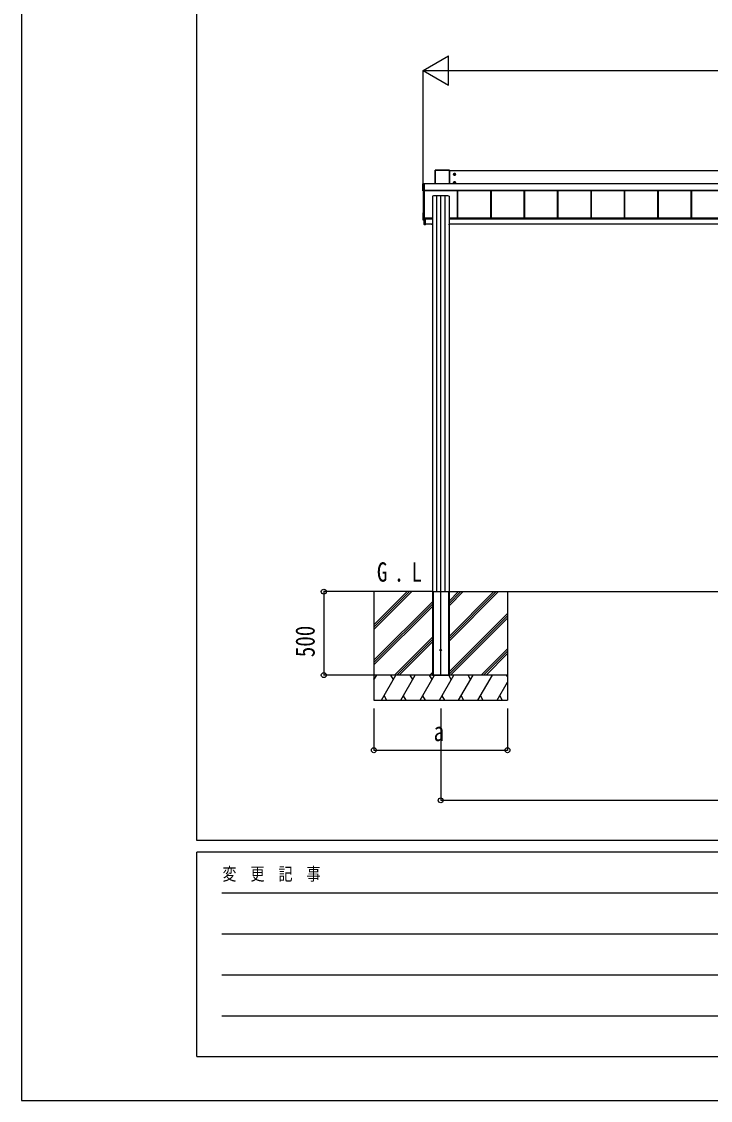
# Model space of a CAD drawing. Units: millimetres, scale not verified. Extents: x -14718 to 14718, y -10395 to 10395.
# Drawn here: x -14718 to -10592, y -10395 to -3933 of the extents above; entities that cross this region are included whole.
import ezdxf
from ezdxf.enums import TextEntityAlignment as Align

# ---------------------------------------------------------------- set-up
doc = ezdxf.new("R2010")
doc.units = ezdxf.units.MM
doc.header["$LTSCALE"] = 50
for name, color, linetype in [('0-2_USER1', 3, 'Continuous'), ('0-3_YKK_12', 2, 'Continuous'), ('0-4_YKK_A1', 4, 'Continuous'), ('0-5_YKK_D', 6, 'Continuous'), ('0-6_YKK_ZWAK', 7, 'Continuous')]:
    doc.layers.add(name, color=color, linetype=linetype)
doc.styles.add('ＭＳ ゴシック', font='')
doc.styles.get('ＭＳ ゴシック').set_extended_font_data('MS Gothic')

msp = doc.modelspace()

# ---------------------------------------------------------------- linework, layer by layer
at = {"layer": '0-3_YKK_12'}
msp.add_line((-12207.43, -7850), (-12207.43, -4974.3), dxfattribs=at)
at = {"layer": '0-4_YKK_A1'}
for p, q in [((-12240.43, -4822.65), (-12240.43, -4904.81)), ((-12240.09, -4822.79), (-12240.43, -4822.65)), ((-12240.09, -4904.81), (-12240.09, -4822.79)), ((-12154.93, -4822.15), (-12239.93, -4822.15)), ((-12239.93, -4822.15), (-12239.59, -4822.29)), ((-12239.59, -4822.29), (-12239.59, -4822.78)), ((-12239.59, -4822.78), (-12239.59, -4904.81)), ((-12155.27, -4822.78), (-12239.59, -4822.78)), ((-12155.27, -4822.29), (-12154.93, -4822.15)), ((-12155.27, -4904.81), (-12155.27, -4822.78)), ((-12154.43, -4822.65), (-12154.77, -4822.79)), ((-12154.77, -4822.79), (-12154.77, -4904.81)), ((-12154.43, -4904.81), (-12154.43, -4822.65)), ((-6460.43, -4826.37), (-12154.43, -4826.37)), ((-12124.43, -4855.36), (-12124.43, -4840.86)), ((-12313.93, -4946.01), (-12313.93, -4904.03)), ((-12313.47, -4904.23), (-12313.93, -4904.03)), ((-12313.47, -4945.29), (-12313.47, -4904.23)), ((-12313.43, -4903.53), (-12307.73, -4903.53)), ((-12313.43, -4903.53), (-12312.97, -4903.73)), ((-12312.97, -4904.21), (-12312.97, -4945.27)), ((-12305.93, -4904.21), (-12312.97, -4904.21)), ((-12307.73, -4903.57), (-12307.73, -4903.53)), ((-12305.93, -4903.58), (-12307.13, -4903.58)), ((-12307.13, -4903.58), (-12307.13, -4903.58)), ((-12305.93, -4903.58), (-12307.13, -4903.58)), ((-12305.93, -4903.73), (-12305.93, -4903.58)), ((-12305.93, -4903.58), (-12305.93, -4903.58)), ((-12305.93, -4903.73), (-12305.93, -4904.21)), ((-12305.93, -4904.21), (-12305.93, -4945.27)), ((-6414.93, -4904.81), (-12305.93, -4904.81)), ((-6414.93, -4905.29), (-12305.93, -4905.29)), ((-12131.68, -4848.11), (-12117.18, -4848.11)), ((-12131.68, -4898.08), (-12117.18, -4898.08)), ((-12126.71, -4847.35), (-12127.43, -4847.35)), ((-12126.71, -4897.32), (-12127.43, -4897.32)), ((-12124.43, -4905.33), (-12124.43, -4890.83)), ((-12122.15, -4848.87), (-12121.43, -4848.87)), ((-12122.15, -4898.84), (-12121.43, -4898.84)), ((-12313.93, -4946.01), (-12313.47, -4945.29)), ((-12312.97, -4945.78), (-12313.43, -4946.51)), ((-12307.73, -4946.51), (-12313.43, -4946.51)), ((-12312.43, -4946.51), (-12312.43, -5118.93)), ((-12307.73, -4946.51), (-12307.73, -4946.39)), ((-12307.43, -4946.34), (-12307.43, -5118.98)), ((-12307.13, -4946.33), (-12305.93, -4946.33)), ((-12307.13, -4946.33), (-12307.13, -4946.33)), ((-12307.13, -4946.33), (-12305.93, -4946.33)), ((-6414.93, -4944.26), (-12305.93, -4944.26)), ((-6414.93, -4944.78), (-12305.93, -4944.78)), ((-12305.93, -4944.92), (-6414.93, -4944.92)), ((-6414.93, -4944.92), (-12305.93, -4944.92)), ((-12305.93, -4945.27), (-12305.93, -4945.78)), ((-12305.93, -4945.78), (-12305.93, -4946.33)), ((-12305.93, -4946.33), (-12305.93, -4946.33)), ((-12108.93, -4944.92), (-12108.93, -5111.15)), ((-12108.53, -4944.92), (-12108.53, -5110.2)), ((-12105.93, -4944.92), (-12105.93, -5111.15)), ((-11908.93, -4944.92), (-11908.93, -5111.15)), ((-11906.33, -4944.92), (-11906.33, -5111.15)), ((-11905.93, -4944.92), (-11905.93, -5111.15)), ((-11708.93, -4944.92), (-11708.93, -5111.15)), ((-11706.33, -4944.92), (-11706.33, -5111.15)), ((-11705.93, -4944.92), (-11705.93, -5111.15)), ((-11508.93, -4944.92), (-11508.93, -5111.15)), ((-11506.33, -4944.92), (-11506.33, -5111.15)), ((-11505.93, -4944.92), (-11505.93, -5111.15)), ((-11308.93, -4944.92), (-11308.93, -5111.15)), ((-11306.33, -4944.92), (-11306.33, -5111.15)), ((-11305.93, -4944.92), (-11305.93, -5111.15)), ((-11108.93, -4944.92), (-11108.93, -5111.15)), ((-11106.33, -4944.92), (-11106.33, -5111.15)), ((-11105.93, -4944.92), (-11105.93, -5111.15)), ((-10908.93, -4944.92), (-10908.93, -5111.15)), ((-10906.33, -4944.92), (-10906.33, -5111.15)), ((-10905.93, -4944.92), (-10905.93, -5111.15)), ((-10708.93, -4944.92), (-10708.93, -5111.15)), ((-10706.33, -4944.92), (-10706.33, -5111.15)), ((-10705.93, -4944.92), (-10705.93, -5111.15)), ((-12257.43, -4978.86), (-12257.43, -7343.5)), ((-12232.24, -4977.12), (-12232.24, -7347.5)), ((-12182.62, -4977.12), (-12182.62, -7347.5)), ((-12157.43, -4978.86), (-12157.43, -7343.5)), ((-12313.43, -5078.91), (-12313.43, -5119.97)), ((-12312.96, -5078.41), (-12312.43, -5078.38)), ((-12313.43, -5120.21), (-12313.43, -5119.97)), ((-12312.96, -5120.46), (-12307.25, -5120.81)), ((-12312.96, -5120.46), (-12312.96, -5120.71)), ((-12312.96, -5120.71), (-12306.93, -5121.09)), ((-12312.96, -5120.71), (-12312.96, -5120.71)), ((-12312.96, -5120.71), (-12306.93, -5121.09)), ((-12311.93, -5119.48), (-12307.93, -5119.48)), ((-12307.25, -5120.86), (-12307.25, -5120.81)), ((-12303.93, -5110.76), (-12307.13, -5110.76)), ((-12306.93, -5112.71), (-12306.93, -5110.76)), ((-12306.93, -5116.29), (-12306.93, -5112.71)), ((-12306.65, -5112.71), (-12306.93, -5112.71)), ((-12306.93, -5149.38), (-12306.93, -5116.29)), ((-12306.65, -5116.29), (-12306.93, -5116.29)), ((-12306.93, -5149.38), (-12306.65, -5149.38)), ((-12306.65, -5110.76), (-12306.65, -5112.71)), ((-12306.65, -5116.29), (-12306.65, -5149.38)), ((-12306.65, -5149.38), (-12300.43, -5149.76)), ((-12300.43, -5150.06), (-12306.65, -5149.68)), ((-12306.63, -5115.99), (-12306.63, -5113.01)), ((-12306.63, -5115.99), (-12306.63, -5115.99)), ((-12300.43, -5116.28), (-12306.63, -5116.29)), ((-12306.62, -5115.99), (-12306.62, -5115.99)), ((-12306.15, -5113.21), (-12306.43, -5113.21)), ((-12306.15, -5115.79), (-12306.43, -5115.79)), ((-12306.15, -5113.21), (-12306.15, -5115.79)), ((-12306.15, -5115.79), (-12300.43, -5115.78)), ((-12305.43, -5111.5), (-12305.43, -5110.76)), ((-12305.43, -5111.5), (-12300.43, -5111.49)), ((-12257.43, -5111.15), (-12304.43, -5111.15)), ((-12304.43, -5111.15), (-12304.43, -5111.44)), ((-12304.43, -5111.44), (-12304.43, -5111.49)), ((-12303.93, -5111.15), (-12303.93, -5110.76)), ((-12300.43, -5115.78), (-12300.43, -5111.49)), ((-12257.43, -5113.15), (-12300.43, -5113.15)), ((-12300.43, -5115.78), (-12300.43, -5115.98)), ((-12257.43, -5116.02), (-12300.43, -5116.02)), ((-12300.43, -5116.28), (-12300.43, -5149.76)), ((-12258.28, -5147.5), (-12300.43, -5147.5)), ((-12300.43, -5149.76), (-12300.43, -5150.06)), ((-12258.43, -5149.68), (-12258.3, -5147.5)), ((-12258.28, -5147.5), (-12257.8, -5147.5)), ((-12257.93, -5150), (-12258.13, -5150)), ((-12257.8, -5147.5), (-12257.93, -5149.68)), ((-12257.43, -5150), (-12257.93, -5150)), ((-12257.43, -5147.5), (-12257.8, -5147.5)), ((-6457.43, -5111.15), (-12157.43, -5111.15)), ((-6457.43, -5113.15), (-12157.43, -5113.15)), ((-6457.43, -5116.02), (-12157.43, -5116.02)), ((-12157.06, -5147.5), (-12157.43, -5147.5)), ((-12157.43, -5149.68), (-12156.93, -5149.68)), ((-12156.93, -5150), (-12157.43, -5150)), ((-12157.06, -5147.5), (-12156.58, -5147.5)), ((-12156.93, -5149.68), (-12157.06, -5147.5)), ((-12156.93, -5150), (-12156.93, -5149.68)), ((-12156.73, -5150), (-12156.93, -5150)), ((-6457.43, -5147.5), (-12156.58, -5147.5)), ((-12156.56, -5147.5), (-12156.43, -5149.68)), ((-12257.43, -7347.5), (-12707.43, -7347.5)), ((-12607.43, -7347.5), (-12607.43, -7997.5)), ((-12607.43, -7574.13), (-12380.8, -7347.5)), ((-12607.43, -7545.85), (-12409.08, -7347.5)), ((-12607.43, -7559.99), (-12395, -7347.56)), ((-12257.43, -7343.5), (-12257.43, -7847.5)), ((-12257.43, -7347.5), (-12257.13, -7347.5)), ((-12257.43, -7347.5), (-12257.43, -7847.5)), ((-12257.13, -7347.5), (-12157.73, -7347.5)), ((-12254.93, -7347.5), (-12254.93, -7847.5)), ((-12253.43, -7347.5), (-12253.43, -7847.5)), ((-12161.43, -7347.5), (-12161.43, -7847.5)), ((-12159.93, -7347.5), (-12159.93, -7847.5)), ((-12157.43, -7343.5), (-12157.43, -7847.5)), ((-12157.43, -7347.5), (-107.43, -7347.5)), ((-12157.43, -7347.5), (-12157.43, -7847.5)), ((-12157.43, -7432.5), (-12072.43, -7347.5)), ((-12157.43, -7418.36), (-12086.57, -7347.5)), ((-12157.43, -7404.21), (-12100.72, -7347.5)), ((-12157.43, -7644.63), (-11860.34, -7347.54)), ((-12157.43, -7630.49), (-11874.48, -7347.54)), ((-12157.43, -7616.35), (-11888.62, -7347.54)), ((-11807.43, -7347.5), (-11807.43, -7997.5)), ((-12607.43, -7757.98), (-12257.43, -7407.98)), ((-12607.43, -7772.12), (-12257.43, -7422.12)), ((-12607.43, -7786.26), (-12257.43, -7436.26)), ((-12157.43, -7828.48), (-11807.43, -7478.48)), ((-12157.43, -7842.62), (-11807.43, -7492.62)), ((-12148.17, -7847.5), (-11807.43, -7506.76)), ((-12484.82, -7847.5), (-12257.43, -7620.11)), ((-12470.68, -7847.5), (-12257.43, -7634.25)), ((-12456.54, -7847.5), (-12257.43, -7648.4)), ((-11964.32, -7847.5), (-11807.43, -7690.61)), ((-11950.18, -7847.5), (-11807.43, -7704.75)), ((-11936.04, -7847.5), (-11807.43, -7718.89)), ((-11807.43, -7847.5), (-12607.43, -7847.5)), ((-12607.43, -7876.44), (-12590.72, -7847.5)), ((-11807.43, -7847.5), (-12607.43, -7847.5)), ((-12605.72, -7873.48), (-12607.43, -7870.52)), ((-12561.85, -7997.5), (-12475.25, -7847.5)), ((-12490.25, -7873.48), (-12505.25, -7847.5)), ((-12446.38, -7997.5), (-12359.78, -7847.5)), ((-12374.78, -7873.48), (-12389.78, -7847.5)), ((-12330.91, -7997.5), (-12244.31, -7847.5)), ((-12259.31, -7873.48), (-12274.31, -7847.5)), ((-12272.69, -7847.5), (-12257.43, -7832.24)), ((-12257.43, -7847.5), (-12157.43, -7847.5)), ((-12215.44, -7997.5), (-12128.84, -7847.5)), ((-12143.84, -7873.48), (-12158.84, -7847.5)), ((-12099.97, -7997.5), (-12013.37, -7847.5)), ((-12028.37, -7873.48), (-12043.37, -7847.5)), ((-11984.5, -7997.5), (-11897.9, -7847.5)), ((-11807.43, -7856.16), (-11812.43, -7847.5)), ((-11869.03, -7997.5), (-11807.43, -7890.8)), ((-12607.43, -7997.5), (-11807.43, -7997.5)), ((-12546.86, -7971.52), (-12531.86, -7997.5)), ((-12431.39, -7971.52), (-12416.39, -7997.5)), ((-12315.92, -7971.52), (-12300.92, -7997.5)), ((-12200.44, -7971.52), (-12185.44, -7997.5)), ((-12084.98, -7971.52), (-12069.98, -7997.5)), ((-11969.5, -7971.52), (-11954.51, -7997.5)), ((-11854.03, -7971.52), (-11839.04, -7997.5))]:
    msp.add_line(p, q, dxfattribs=at)
for points in [[(-12239.59, -4822.29), (-12155.27, -4822.29), (-12155.27, -4822.78)], [(-12123.67, -4845.83), (-12123.67, -4845.11), (-12125.19, -4845.11), (-12125.19, -4845.83)], [(-12312.97, -4904.21), (-12312.97, -4903.73), (-12305.93, -4903.73)], [(-12307.63, -4903.58), (-12307.67, -4903.57), (-12307.73, -4903.57)], [(-12127.43, -4847.35), (-12127.43, -4848.87), (-12126.71, -4848.87)], [(-12127.43, -4897.32), (-12127.43, -4898.84), (-12126.71, -4898.84)], [(-12125.19, -4850.39), (-12125.19, -4851.11), (-12123.67, -4851.11), (-12123.67, -4850.39)], [(-12123.67, -4895.8), (-12123.67, -4895.08), (-12125.19, -4895.08), (-12125.19, -4895.8)], [(-12125.19, -4900.36), (-12125.19, -4901.08), (-12123.67, -4901.08), (-12123.67, -4900.36)], [(-12121.43, -4848.87), (-12121.43, -4847.35), (-12122.15, -4847.35)], [(-12121.43, -4898.84), (-12121.43, -4897.32), (-12122.15, -4897.32)], [(-12305.93, -4945.78), (-12312.97, -4945.78), (-12312.97, -4945.27), (-12305.93, -4945.27)], [(-12312.43, -5118.93), (-12312.43, -5119.5), (-12306.93, -5119.83)], [(-12306.62, -5115.99), (-12306.63, -5115.99), (-12306.63, -5115.99)], [(-12306.61, -5115.99), (-12300.43, -5115.98), (-12300.43, -5116.28)], [(-12306.43, -5115.81), (-12306.43, -5115.79), (-12306.43, -5113.21)], [(-12257.93, -5150), (-12257.93, -5149.68), (-12257.43, -5149.68)], [(-12257.13, -7347.5), (-12157.73, -7347.5), (-12157.43, -7347.5)]]:
    msp.add_lwpolyline(points, dxfattribs=at)
for points in [[(-12124.43, -4842.34), (-12129.43, -4845.22), (-12129.43, -4851), (-12124.43, -4853.88), (-12119.43, -4851), (-12119.43, -4845.22)], [(-12124.43, -4892.31), (-12129.43, -4895.19), (-12129.43, -4900.97), (-12124.43, -4903.85), (-12119.43, -4900.97), (-12119.43, -4895.19)]]:
    msp.add_lwpolyline(points, close=True, dxfattribs=at)
for centre, radius in [((-12124.43, -4848.11), 6.25), ((-12124.43, -4848.11), 5), ((-12124.43, -4898.08), 6.25), ((-12124.43, -4898.08), 5), ((-12207.43, -7697.5), 5)]:
    msp.add_circle(centre, radius, dxfattribs=at)
for centre, radius, start, end in [((-12239.59, -4822.79), 0.5, 90.15046, 179.81463), ((-12239.71, -4826.89), 4.12, 88.40447, 95.35624), ((-12155.27, -4822.79), 0.5, 0.18537, 89.84954), ((-12155.15, -4826.89), 4.12, 84.64376, 91.59553), ((-12124.43, -4848.11), 5.58, 153.74848, 206.25152), ((-12124.43, -4848.11), 5.58, 93.74848, 146.25152), ((-12126.71, -4845.83), 1.52, 270, 0), ((-12124.43, -4848.11), 5.58, 33.74848, 86.25152), ((-12122.15, -4845.83), 1.52, 180, 270), ((-12124.43, -4848.11), 5.58, 333.74848, 26.25152), ((-12312.97, -4904.23), 0.5, 90.15046, 179.81463), ((-12313.09, -4908.33), 4.12, 88.40447, 95.35624), ((-12307.55, -4901.83), 1.74, 265.66516, 269.50049), ((-12124.43, -4898.08), 5.58, 153.74848, 206.25152), ((-12124.43, -4848.11), 5.58, 213.74848, 266.25152), ((-12124.43, -4898.08), 5.58, 93.74848, 146.25152), ((-12124.43, -4898.08), 5.58, 213.74848, 266.25152), ((-12126.71, -4850.39), 1.52, 0, 90), ((-12126.71, -4895.8), 1.52, 270, 0), ((-12126.71, -4900.36), 1.52, 0, 90), ((-12124.43, -4848.11), 5.58, 273.74848, 326.25152), ((-12124.43, -4898.08), 5.58, 33.74848, 86.25152), ((-12124.43, -4898.08), 5.58, 273.74848, 326.25152), ((-12122.15, -4850.39), 1.52, 90, 180), ((-12122.15, -4895.8), 1.52, 180, 270), ((-12122.15, -4900.36), 1.52, 90, 180), ((-12124.43, -4898.08), 5.58, 333.74848, 26.25152), ((-12313.09, -4949.39), 4.12, 88.40447, 95.35624), ((-12312.97, -4945.28), 0.502, 180.349, 269.68592), ((-12307.73, -4946.09), 0.301, 269.99262, 297.9043), ((-12307.22, -4949.04), 2.71, 88.10375, 98.40666), ((-12312.93, -5078.91), 0.5, 93.48119, 179.98396), ((-12312.93, -5119.97), 0.5, 180.01604, 266.51881), ((-12312.93, -5120.21), 0.5, 180, 266.3803), ((-12312.93, -5120.21), 0.5, 180.01604, 266.51881), ((-12311.93, -5118.98), 0.5, 180.01746, 270.01745), ((-12307.93, -5118.98), 0.5, 269.98255, 359.98254), ((-12307.13, -5110.46), 0.3, 180.01748, 270.01745), ((-12307.23, -5120.51), 0.3, 266.48405, 359.9811), ((-12307.23, -5120.56), 0.3, 266.48405, 359.9811), ((-12306.63, -5112.71), 0.3, 180.01746, 270.01745), ((-12306.63, -5116.29), 0.3, 90.12237, 180), ((-12306.63, -5149.38), 0.3, 180, 266.5), ((-12305.42, -5149.53), 1.24, 173.06854, 186.93146), ((-12305.3, -5112.78), 1.35, 177.08798, 189.90325), ((-12305.43, -5116.22), 1.22, 169.53624, 183.72385), ((-12305.42, -5116.17), 1.21, 171.62247, 185.82998), ((-12305.38, -5116.22), 1.25, 169.72631, 183.54265), ((-12306.61, -5116.29), 0.3, 90.22184, 92.22662), ((-12306.61, -5116.14), 0.141, 90.0241, 94.22537), ((-12306.22, -5117.78), 1.98, 88.04873, 96.20074), ((-12258.13, -5149.7), 0.3, 176.5, 270), ((-12156.73, -5149.7), 0.3, 270, 3.5)]:
    msp.add_arc(centre, radius, start, end, dxfattribs=at)
for centre, major_axis, ratio, start_param, end_param in [((-12239.93, -4822.65), (0.382, -0.325), 0.996231, 2.2770247, 3.8440941), ((-12154.93, -4822.65), (0.382, 0.325), 0.996231, 5.5806839, 7.1477533), ((-12313.43, -4904.03), (0.382, -0.325), 0.996231, 2.2770247, 3.8440941), ((-12307.13, -4903.57), (0.6, 0), 0.026226, 3.1415927, 3.8726279), ((-12307.13, -4903.57), (0.6, 0), 0.026226, 3.8726279, 4.712389), ((-12313.43, -4946.01), (0.382, 0.325), 0.996231, 2.4390913, 4.0061606), ((-12307.13, -4946.39), (0.6, 0), 0.096025, 1.5707963, 3.1415927), ((-12307.73, -4946.21), (0, 0.3), 0.998743, 3.1415927, 4.2299164), ((-12207.43, -4978.86), (50, 0), 0.04, 6.2831853, 9.424778), ((-12306.65, -5120.89), (0.6, -0.037), 0.034769, 3.1437205, 4.2258199), ((-12306.65, -5113.21), (0.301, 0.4), 0.997782, 5.3593221, 6.9301184), ((-12306.65, -5115.79), (0.301, 0.4), 0.997782, 3.7885257, 3.8252324), ((-12306.63, -5113.21), (0.108, 0.169), 0.994155, 5.2849907, 6.855787), ((-12306.63, -5115.79), (-0.145, 0.15), 0.921201, 2.3686772, 3.9027669), ((-12306.63, -5115.79), (0.482, -0.007), 0.414889, 4.7553012, 6.2893908), ((-12306.13, -5115.79), (0.001, 0.2), 0.09157, 1.5714198, 1.6062613), ((-12257.93, -5149.7), (0.5, -0.018), 0.036539, 1.5736281, 3.1406975), ((-12156.93, -5149.7), (0.5, 0.018), 0.036539, 0.0008951, 1.5679645)]:
    msp.add_ellipse(centre, major_axis=major_axis, ratio=ratio, start_param=start_param, end_param=end_param, dxfattribs=at)
at = {"layer": '0-5_YKK_D'}
for p, q in [((-12312.43, -4226.37), (-12160.88, -4138.87)), ((-12160.88, -4313.87), (-12160.88, -4138.87)), ((-12312.43, -4945.51), (-12312.43, -4225.37)), ((-12312.43, -4226.37), (-12160.88, -4313.87)), ((-12312.43, -4226.37), (-12009.32, -4226.37)), ((-12137.43, -4226.37), (-677.43, -4226.37)), ((-12708.43, -7347.5), (-12908.43, -7347.5)), ((-12907.43, -7347.5), (-12907.43, -7847.5)), ((-12608.43, -7847.5), (-12908.43, -7847.5)), ((-12607.43, -8047.5), (-12607.43, -8298.5)), ((-12207.43, -8047.5), (-12207.43, -8598.5)), ((-11807.43, -8047.5), (-11807.43, -8298.5)), ((-12607.43, -8297.5), (-11807.43, -8297.5)), ((-12207.43, -8597.5), (-6407.43, -8597.5))]:
    msp.add_line(p, q, dxfattribs=at)
for centre in [(-12907.43, -7347.5), (-12907.43, -7847.5), (-12607.43, -8297.5), (-11807.43, -8297.5), (-12207.43, -8597.5)]:
    msp.add_circle(centre, 14.88, dxfattribs=at)
at = {"layer": '0-6_YKK_ZWAK'}
for p, q in [((-13667.43, -8837.5), (-13667.43, 9712.5)), ((13632.57, -8837.5), (-13667.43, -8837.5)), ((-4567.43, -8907.5), (-13667.43, -8907.5)), ((-13667.43, -10132.5), (-13667.43, -8907.5)), ((-13518.68, -9152.5), (-4742.43, -9152.5)), ((-13518.68, -9397.5), (-4742.43, -9397.5)), ((-13518.68, -9642.5), (-4742.43, -9642.5)), ((-13518.68, -9887.5), (-4742.43, -9887.5)), ((-13667.43, -10132.5), (-4567.43, -10132.5))]:
    msp.add_line(p, q, dxfattribs=at)
msp.add_lwpolyline([(-14717.5, -10395), (14717.5, -10395), (14717.5, 10395), (-14717.5, 10395)], close=True, dxfattribs=at)

# ---------------------------------------------------------------- texts
at = {"layer": '0-2_USER1', "style": 'ＭＳ ゴシック', "width": 0.8}
for s, p in [('G', (-12589.43, -7322.19)), ('L', (-12382.56, -7322.19)), ('.', (-12488.63, -7322.19))]:
    msp.add_text(s, height=115.5, dxfattribs=at).set_placement(p, align=Align.BOTTOM_LEFT)
at = {"layer": '0-5_YKK_D', "style": 'ＭＳ ゴシック', "width": 0.8}
msp.add_text('500', height=115.5, rotation=90, dxfattribs=at).set_placement((-12927.43, -7740.3), align=Align.BOTTOM_LEFT)
msp.add_text('a', height=115.5, dxfattribs=at).set_placement((-12249.43, -8277.5), align=Align.BOTTOM_LEFT)
at = {"layer": '0-6_YKK_ZWAK', "style": 'ＭＳ ゴシック', "width": 0.8}
msp.add_text('変  更  記  事', height=76.98, dxfattribs=at).set_placement((-13514.59, -9100), align=Align.BOTTOM_LEFT)

doc.saveas('drawing.dxf')
